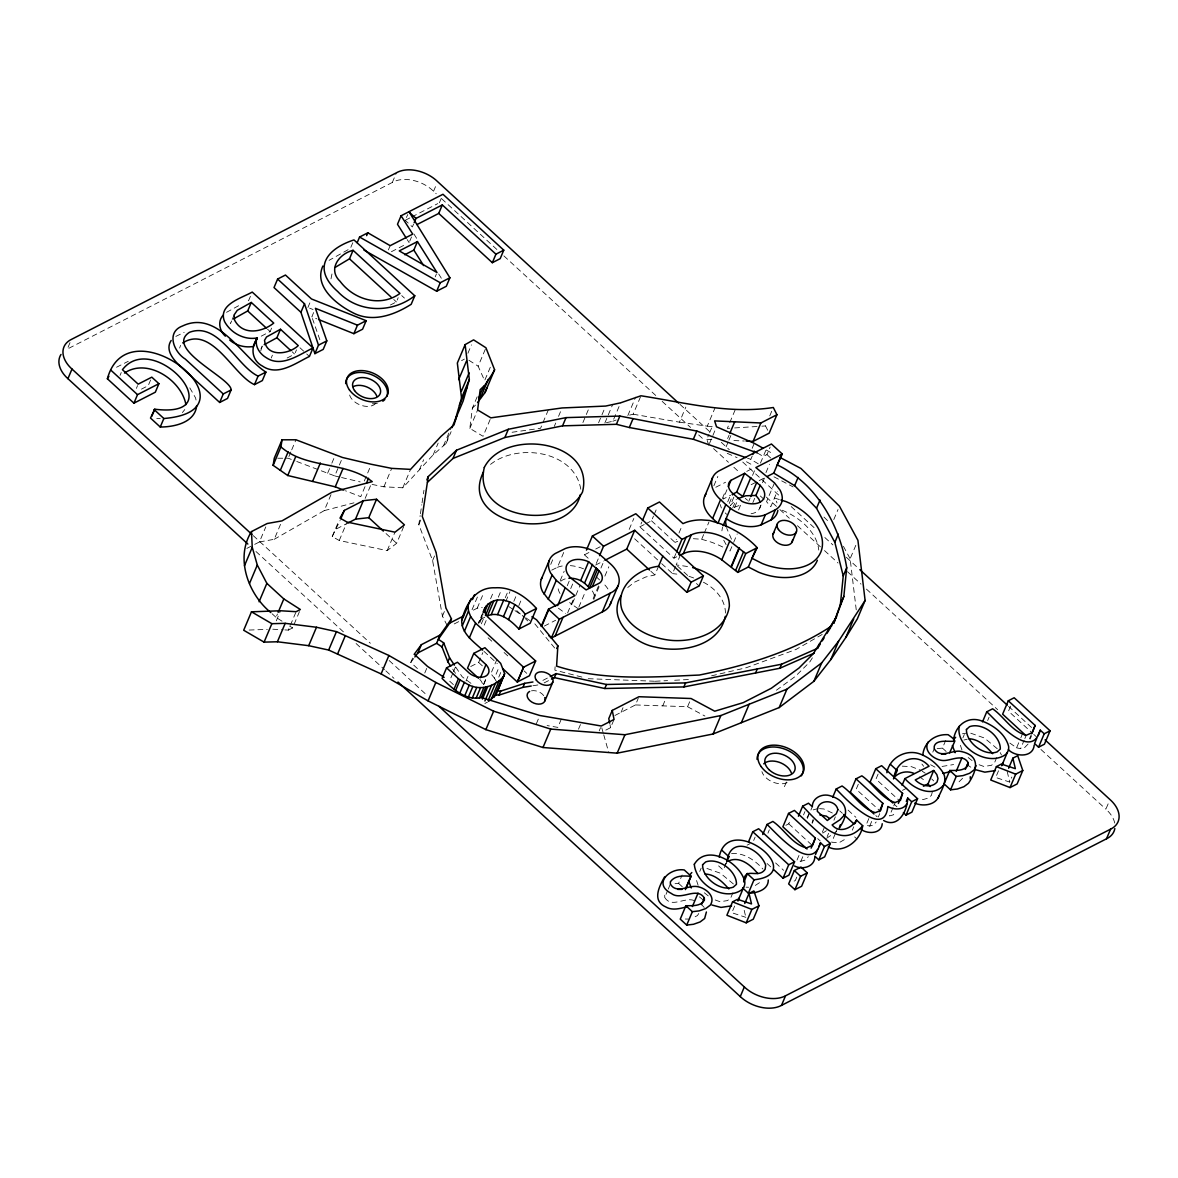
<?xml version="1.0" encoding="UTF-8"?>
<svg xmlns="http://www.w3.org/2000/svg" width="1178" height="1178" viewBox="0 0 1178 1178"><rect width="100%" height="100%" fill="white"/><g stroke="black" fill="none" stroke-linecap="round" stroke-linejoin="round"><path stroke-width="0.75" stroke-dasharray="5 3.75" d="M330.989 278.862L332.682 270.41M555.103 666.763L554.882 670.135L582.977 677.35M260.78 350.853L262.134 345.979M490.136 419.53L483.054 436.287L469.845 428.38L472.393 408.089L477.355 396.353M447.198 625.562L442.427 616.138L432.606 560.566L418.808 524.622L420.163 515.566M420.428 513.755L421.783 504.714M422.063 502.903L423.152 495.658M423.417 493.847L423.962 490.225M721.893 530.836L722.512 527.17M812.054 823.083L812.835 819.785M932.313 791.91L931.43 795.371L928.176 798.08L923.493 799.464L918.796 798.92M807.048 817.738L809.536 812.378M372.057 484.423L383.91 486.808L402.788 487.795L433.195 454.841L446.182 443.37L448.995 434.52M179.616 348.07L180.587 345.345M70.017 342.636L67.308 349.071L392.333 182.443A29.2 19.084 22.9 0 1 433.548 191.263L436.243 193.752M120.068 375.37L121.26 372.542M136.383 388.401L137.576 385.574M150.607 380.008L148.207 385.677L139.122 390.33M234.127 314.909L230.535 323.42L231.654 320.961M250.428 296.326L248.632 300.581L245.554 302.157M261.236 336.157L270.145 331.578L271.941 327.322M271.22 358.009L272.412 355.167M307.914 307.487L310.904 300.405M295.28 352.723L296.473 349.881M313.628 312.568L311.831 316.823L316.882 318.84M352.782 242.742L350.381 248.425L329.089 260.338M392.333 182.443L396.412 172.813M288.89 456.549L291.01 451.527M291.717 449.849L295.972 439.792M254.698 544.369L259.425 541.954L265.801 526.875M388.372 249.927L390.168 245.672M406.395 217.488L407.794 214.543M259.425 541.954L274.238 539.288L280.6 524.21M413.581 224.085L412.388 226.927L405.203 220.315M409.723 241.21L411.52 236.955M433.548 191.263L436.258 184.843M390.419 304.999L396.397 301.936L398.193 297.681M439.379 202.793L441.176 198.537M327.617 473.217L331.165 464.839M331.872 463.16L335.406 454.782M296.753 461.481L334.773 475.927L342.562 457.506M282.043 621.204L276.035 617.36L277.448 614.018M276.315 620.821L280.555 610.764M274.238 539.288L324.23 510.634L332.019 492.198M435.227 276.83L436.42 273.988M284.87 629.906L288.33 630.112L296.12 611.691M288.33 630.112L292.571 627.948L299.639 611.191M403.73 526.551L396.647 543.308L387.194 550.612L339.249 540.496L332.211 536.55L338.587 521.471M332.211 536.55L340.103 520.47M364.282 481.036L370.658 465.958M339.249 540.496L347.024 522.06M365.018 486.617L360.762 496.674L345.463 490.77M365.165 498.397L370.834 484.983M383.91 486.808L391.7 468.373M402.788 487.795L410.562 469.374M467.916 353.267L471.45 344.889M419.383 469.801L423.638 459.744M387.194 550.612L394.969 532.176M433.195 454.841L438.157 443.105M443.473 445.755L450.556 429.013M490.298 367.256L484.629 380.656L478.15 366.196L485.94 347.775M446.182 443.37L451.13 431.649M418.808 524.622L422.284 516.391M469.845 428.38L477.62 409.959M432.606 560.566L436.081 552.349M417.424 668.559L410.783 662.448L414.258 654.217M442.427 616.138L445.902 607.922M424.772 673.021L426.848 668.088M548.344 409.87L540.555 428.291L510.015 432.547M477.414 597.025L471.45 611.132L477.223 608.172L482.258 607.392M477.223 608.172L482.524 595.641M554.308 426.392L555.721 423.035M558.549 416.335L560.669 411.313M452.823 673.227L449.525 681.061L453.471 684.683M453.486 671.651L456.799 663.818M482.553 613.355L478.401 623.206L482.568 614.401M479.726 622.897L483.186 614.695M479.799 620.968L483.142 615.505M490.593 598.777L493.906 590.944M481.331 623.854L484.099 617.287M484.217 625.12L486.293 620.202M498.323 597.187L500.974 590.914M466.017 680.987L468.005 676.29M505.274 597.717L508.734 589.501M470.714 666.527L478.666 662.463L482.818 652.612M505.789 601.502L509.941 591.65M582.904 422.563L588.573 409.164M513.829 601.34L515.905 596.421M483.598 684.212L485.675 679.294M483.702 684.668L486.47 678.116M518.821 605.654L521.589 599.101M491.565 672.034L497.116 658.914M598.571 422.828L604.947 407.735M496.704 682.033L494.421 678.13L499.281 666.645M604.859 422.99L612.648 404.555M498.795 677.1L500.871 672.182M550.744 564.409L552.732 559.697M606.449 422.637L612.825 421.268L620.615 402.832M551.716 570.137L557.43 567.325L564.041 551.657M627.845 415.554L635.634 397.119M560.213 580.621L564.188 571.212M629.612 415.098L633.16 414.214L640.95 395.779M567.251 585.746L569.902 579.473M588.161 558.225L584.45 554.809L585.775 551.687M570.712 588.617L574.025 580.783M567.619 612.913L573.568 598.807M578.177 608.717L571.993 604.461L579.929 585.657M596.259 563.496L598.91 557.223M578.84 607.156L585.466 591.489M600.957 568.046L603.607 561.773M536.358 723.719L539.141 717.137M593.152 598.586L599.779 582.919M599.101 586.747L593.815 599.278A14.21 9.291 22.9 0 0 592.033 590.664M604.874 576.13L608.835 566.736M629.185 529.423L633.823 518.453M633.16 414.214L679.456 422.18L685.817 407.102M676.761 556.752L673.949 558.181L639.816 526.816L641.789 522.119M561.302 719.169L557.827 727.386L547.093 725.56M645.662 523.812L651.522 520.809L653.495 516.111M654.158 514.55L657.471 506.717M578.501 729.167L580.592 724.234M679.456 422.18L707.286 426.156L715.075 407.735M708.758 445.225L706.829 439.32L708.95 434.299M709.657 432.62L712.499 425.921M709.465 443.561L715.826 428.468M627.727 587.513L634.22 582.3L645.824 576.97L654.894 574.952L658.561 566.265M651.522 520.809L675.038 542.425L676.363 539.288M678.999 533.03L682.312 525.197M599.19 730.934L600.574 727.651M735.116 409.973L727.327 428.409L732.79 428.056M673.949 558.181L675.922 553.483M727.636 438.555L729.064 435.197M661.697 563.644L672.52 573.598L675.583 566.353M680.457 554.794L676.187 564.91L687.51 566.5M726.075 446.86L728.21 441.838M728.917 440.16L731.037 435.124M605.786 730.124L610.587 727.665L614.062 719.449M713.868 485.792L717.844 476.383M621.071 712.322L623.854 705.74M693.371 538.699L701.661 539.274L703.649 534.576M704.311 533.001L708.935 522.031M722.379 498.427L725.677 490.593M614.931 715.473L635.457 704.945L638.24 698.377M726.988 489.724L723.027 499.133L730.61 495.246M727.709 501.857L730.345 495.585M752.153 448.347L754.273 443.326M729.211 503.521L733.187 494.127M588.249 678.705L655.204 681.252L656.337 678.557M733.85 497.175L730.286 505.598L736.412 499.207M758.279 463.823L750.828 459.346L752.227 456.048M767.703 430.264L765.523 425.935L766.937 422.578M769.764 415.878L773.313 407.5M732.745 507.895L735.808 500.65M734.674 507.306L736.81 502.24M752.536 475.397L755.849 467.563M738.562 509.912L741.404 503.168M760.473 463.072L766.436 448.936M757.292 452.912L763.241 456.49L766.952 454.59L770.147 447.036M748.766 501.268L750.091 498.132M662.743 705.887L666.218 697.656M731.832 546.695L729.992 551.039L728.755 549.64M733.658 542.351L737.222 533.928M752.845 502.682L754.686 498.338M765.965 472.614L769.499 464.235M762.49 482.73L765.803 474.896M759.633 508.41L761.062 505.038M774.491 482.877L766.539 501.681L770.795 506.731L777.318 491.3M635.457 704.945L687.584 706.726L691.044 698.51M694.284 900.596C684.698 896.605 671.548 908.65 664.731 897.43L667.558 890.73M668.265 889.066L670.385 884.03M675.053 883.706L678.602 883.367L682.15 874.989M833.788 519.572L838.029 509.529M699.747 871.455L701.175 868.098M856.244 609.851L850.133 558.74L855.802 545.34M726.325 863.18L723.159 870.056L716.371 863.827M753.684 840.474L755.098 837.131M732.922 892.703L730.802 897.724L727.592 900.581L720.023 901.73L714.104 899.565M784.43 786.668L786.536 781.691M734.674 906.029L731.847 912.729L745.865 917.338M767.923 833.185L769.337 829.827M785.814 825.322L788.745 823.82L790.865 818.798M803.529 814.926L804.942 811.583M807.357 818.445L810.184 811.745M810.891 810.066L812.305 806.724M812.378 823.054L813.792 819.711M798.964 855.449L796.843 860.485L800.849 861.309L805.001 860.117L808.299 856.7M800.849 861.309L802.969 856.273M796.755 877.154L795.341 880.496L792.661 881.866M822.347 832.228L825.174 825.528M833.936 820.197L835.349 816.84M827.177 836.66L828.59 833.302M835.217 833.847L831.683 842.226L839.163 842.668L846.894 838.162M835.924 832.169L837.337 828.826M858.306 784.224L856.185 789.245L880.555 811.436M852.327 830.151L853.741 826.794M878.096 774.079L875.976 779.1L899.933 801.114M868.863 818.533L866.036 825.233L869.717 826.072L873.443 825.027L876.182 821.994M869.717 826.072L871.838 821.037M878.317 816.958L879.73 813.615M893.042 807.548L889.493 815.927L893.233 814.881L896.002 811.716M893.749 805.87L895.162 802.527M932.814 752.124L934.228 748.781M937.128 748.634L942.459 748.104L946.7 738.061M962.897 737.87L964.311 734.512M987.665 720.538L989.078 717.181M1010.621 706.137L1008.486 711.173L1032.443 733.187M996.765 757.439L994.644 762.46L991.434 765.332L983.866 766.48L977.946 764.316M998.532 770.765L995.69 777.465L1009.708 782.074L1011.828 777.053M1009.84 743.068L1016.585 747.824L1020.119 739.445M1020.825 737.781L1022.254 734.424M1016.585 747.824L1020.59 748.648L1024.138 740.27M1024.845 738.606L1026.259 735.249M1029.454 738.842L1030.868 735.484M1030.176 739.018L1031.589 735.676M1114.712 823.054A29.759 19.452 22.9 0 0 1105.877 809.168L1108.601 802.748M260.942 348.806L262.267 346.582M812.393 657.839L809.831 661.918L795.489 676.275L773.681 692.222M698.745 913.524L697.464 915.542L692.031 918.384M962.588 778.275L958.936 781.942M1028.055 744.04L1024.742 747.47L1020.59 748.648M410.783 662.448L413.831 658.355M724.941 864.637L726.679 862.429M182.384 412.58L184.784 409.561M472.393 408.089L475.529 405.085M759.486 882.69L753.817 886.401M834.289 833.199L836.277 831.462M490.534 464.382C517.937 442.53 575.1 450.938 580.901 489.96M822.833 833.096L826.396 830.696M826.47 838.338L831.683 834.907M116.548 367.241L128.255 361.293M175.861 336.407L184.18 332.314M226.529 312.317L239.399 305.308M822.17 634.471L795.989 649.476L746.381 667.69L711.571 675.819M461.57 360.674L464.382 359.084M405.409 220.212L410.253 217.724M411.873 216.899L437.774 203.617M391.405 251.709L404.29 245.098M287.152 357.994L294.677 354.136L292.144 351.795M246.835 548.403L253.123 545.178M336.569 528.848L346.037 523.989M715.812 487.25L725.574 482.244M746.749 471.391L753.257 468.049M584.45 554.809L589.265 552.335M595.7 549.036L600.53 546.577M639.816 526.816L644.204 524.563M454.222 623.942L458.89 621.542M481.758 618.789L484.732 617.272M751.137 484.718L757.601 481.404M759.221 480.58L765.685 477.252M595.597 565.057L603.386 561.067M544.324 626.078L555.648 620.276M484.88 703.457L487.486 702.117M542.911 680.383L548.771 677.365M544.133 682.901L548.536 680.648M747.117 845.156L750.047 843.654M902.466 790.35L907.296 787.876M612.825 421.268L616.168 420.001M734.292 507.32L742.037 504.464M813.159 809.875L818.077 808.55M324.23 510.634L353.96 502.829M963.928 740.049L967.212 739.195M942.061 766.451L953.606 764.551M962.47 733.791L966.49 733.099M532.898 685.758L537.875 684.948M734.601 427.938L760.06 426.289M761.886 426.171L765.523 425.935M655.204 681.252L667.573 680.619M674.655 680.251L688.806 679.529M249.147 630.053L267.318 629.391M902.26 766.156L911.419 766.657L920.74 770.279M672.52 573.598L676.835 574.113M731.567 853.623C743.922 852.474 755.01 860.264 762.917 869.025M277.743 458.227L288.183 458.227L295.045 460.834M685.301 919.031L688.467 919.076M156.748 418.499L160.252 418.558M746.042 887.167L748.604 887.24M706.829 439.32L713.544 439.63M733.909 440.543L744.363 441.014M272.781 629.199L283.147 629.803M819.52 808.653L823.834 808.962L832.434 813.056M707.286 426.156L714.575 426.981M970.746 733.202L984.396 738.002L997.251 748.722M706.903 868.451L720.538 873.266L733.408 883.971M334.773 475.927L339.868 477.134M341.561 477.532L360.188 481.92M701.661 539.274L710.702 541.954A67.661 44.204 22.9 0 1 723.793 547.549M779.35 499.546L774.461 498.029L775.846 500.356A28.743 18.774 22.9 0 1 776.979 502.918M747.456 458.168L750.828 459.346M688.968 576.292L695.432 578.589M934.979 767.143L930.591 764.728M309.623 308.165L313.039 309.519M727.238 453.324L737.075 457.624M773.961 476.81L793.147 486.897M687.584 706.726L704.93 716.047M766.26 450.011L773.755 454.178M746.484 461.747L753.979 465.928M703.399 582.212C715.017 588.19 725.295 599.396 725.471 613.061M468.888 360.262L478.15 366.196M289.567 626.019L292.571 627.948M922.256 771.266L925.29 773.224M508.808 606.596L513.402 609.644M514.933 610.646L524.122 616.742M525.653 617.758L531.764 621.807M966.652 764.419L971.202 767.467M558.416 608.201L565.528 613.429M919.62 776.803L923.405 779.615M470.964 683.343L462.188 676.79L455.385 666.571M968.183 757.542L974.883 762.814M704.326 892.791L708.346 895.957M745.232 498.338L747.588 500.297M569.622 602.518L571.993 604.461M699.408 896.841L702.81 899.683M875.799 815.603L877.183 816.752M766.952 454.59L773.004 460.142M680 404.393L712.101 433.887M721.275 442.324L729.315 449.716M742.744 462.056L779.085 495.452M791.189 506.584L814.072 527.611M824.836 537.507L832.905 544.928M846.364 557.282L858.512 568.459M1008.574 706.358L1031.545 727.474M1033.783 734.409L1036.449 736.854M441.662 198.729L498.471 250.943M503.889 255.906L656.75 396.397M662.169 401.374L690.573 427.481M698.687 434.947L704.105 439.909M713.573 448.612L728.446 462.291M733.865 467.268L739.269 472.245M766.333 497.101L778.511 508.292M779.851 509.544L789.334 518.246M797.447 525.697L823.142 549.316M824.497 550.568L838.029 562.996M847.497 571.698L861.03 584.141M866.434 589.103L997.663 709.701M1040.954 749.488L1105.877 809.168M760.34 495.982L764.066 499.398M942.459 748.104L948.113 753.302M401.727 295.604L404.422 298.078M393.717 299.462L396.397 301.936M677.541 566.147L688.335 576.071M696.434 583.508L699.128 585.996M634.633 538.773L660.343 562.407M650.86 571.256L654.894 574.952M894.264 804.309L896.944 806.768M848.086 810.125L855.891 817.296M839.737 810.847L842.358 813.262M854.595 836.881L857.054 839.148M299.963 347.76L305.367 352.723M306.722 353.974L309.431 356.448M267.509 329.148L270.145 331.578M817.679 838.618L820.271 840.989M788.745 823.82L812.702 845.833M775.61 862.944L783.591 870.292M767.069 863.503L771.075 867.185M386.031 533.546L396.647 543.308M488.104 637.813L493.435 642.717M504.096 652.509L508.101 656.175M524.077 670.871L526.743 673.33M483.996 651.375L497.307 663.612M478.666 662.463L483.54 666.939M678.602 883.367L684.271 888.565M253.255 535.637L370.363 643.262M389.196 660.563L426.878 695.197M255.965 551.51L345.257 633.558M356.08 643.512L384.484 669.619M385.839 670.856L393.953 678.322M272.118 613.767L276.035 617.36M516.73 610.587L524.077 617.478M525.314 618.627L527.759 620.939M596.981 577.441L599.602 579.929M823.952 517.068L829.091 522.09M725.25 512.931L726.62 514.3M931.724 778.923L933.668 780.911M702.132 905.205L704.223 907.443M534.827 623.839L555.044 648.474M491.756 674.788L494.421 678.13M921.932 764.08L923.685 766.333M189.805 387.871L195.592 397.958L196.52 402.361M452.705 669.148L455.621 673.521M407.176 239.576L409.119 242.624M413.964 234.039L417.778 240.194M438.702 273.988L441.559 278.597M843.419 546.327L850.133 558.74M731.479 539.185L726.782 528.392M723.734 540.201L726.178 544.796M1000.196 752.58L1001.477 755.024M961.97 750.047L960.217 744.717M698.127 885.311L696.375 879.966M312.435 318.531L320.21 340.81M601.767 727.768L603.254 733.069M603.754 734.836L608.731 752.521M1007.219 771.561L1009.708 782.074M744.201 910.329L745.438 915.586M609.983 724.647L610.587 727.665M664.731 895.177L664.731 897.43M375.576 403.539A14.696 9.601 22.9 0 1 359.879 404.849A14.696 9.601 22.9 0 1 349.262 392.878M377.313 403.347A21.881 14.298 22.9 0 1 368.729 403.465M787.125 782.648A15.888 10.381 22.9 0 1 761.901 771.634M557.43 567.325A30.113 19.673 22.9 0 1 563.467 565.793M570.314 565.631A30.113 19.673 22.9 0 1 583.537 568.812M675.038 542.425A49.932 32.631 22.9 0 1 677.718 541.32M782.177 510.236A50.713 33.146 22.9 0 1 818.739 550.052M531.499 690.809A9.439 6.17 22.9 0 1 543.868 695.815M604.874 585.01A29.421 19.231 22.9 0 1 608.893 590.605M760.428 505.406A18.156 11.868 22.9 0 1 751.078 513.755M721.422 507.983A14.21 9.291 22.9 0 1 720.494 504.626M479.755 679.382A12.56 8.202 22.9 0 1 482.45 683.755M560.021 593.476A18.156 11.868 22.9 0 1 558.092 586.762M560.816 581.24A18.156 11.868 22.9 0 1 567.443 578.398"/><path stroke-width="1.5" d="M482.656 650.138C474.027 641.892 461.423 633.779 461.702 620.32C465.958 603.946 475.853 586.909 495.231 587.807C511.502 586.688 526.095 596.79 536.446 608.466L525.152 614.253C516.715 601.531 494.348 592.578 484.644 608.437L485.483 614.003L487.692 616.919L535.651 661.005L529.408 675.774L517.304 681.988L502.638 668.515M531.941 616.757L536.535 619.805L557.871 645.809L556.59 666.115C602.532 680.987 651.787 677.129 699.349 675.038C745.586 665.644 791.837 652.244 831.565 626.033L833.347 621.837M768.262 879.966C768.527 890.023 756.409 893.174 748.354 893.218L742.685 888.021M196.682 405.6C195.106 422.578 174.418 426.981 160.252 427.025L150.504 418.057L154.76 409.208C234.864 419.132 153.685 328.75 122.453 369.701L138.179 384.146L151.8 377.166L158.912 383.689L155.319 392.2L133.924 403.171L107.389 378.771C128.358 301.494 263.681 410.297 163.845 418.514L154.097 409.546M833.774 623.118L840.37 604.609L843.242 575.954L846.717 567.722C839.84 525.653 817.017 483.702 777.23 464.898L782.295 454.001L771.428 444.003L720.494 470.125A29.421 19.231 22.9 0 0 720.583 499.649L712.631 518.453L717.873 523.4L725.825 504.596L720.583 499.649M833.862 623.162L843.846 596.392L846.717 567.722M757.292 452.912L696.816 431.06L619.864 416.07L566.029 417.616L508.336 429.278L456.49 450.232L428.247 476.575L422.284 516.391L436.081 552.349L445.902 607.922L451.469 618.906L449.701 623.103L438.304 639.271L443.694 642.879L449.554 657.81L454.413 665.114M883.633 820.521C898.343 828.752 907.502 810.523 907.723 798.066L911.713 801.732L917.574 798.728L881.645 765.7L875.769 768.704L870.115 782.104L892.909 803.072M343.755 490.122L335.259 486.838L287.741 475.514L273.134 465.339L274.268 458.242L282.057 439.806L295.972 439.792L342.562 457.506L371.364 464.294L391.7 468.373L410.562 469.374L440.984 436.405L453.957 424.949L456.784 416.084M273.134 465.339L280.924 446.904L282.057 439.806M873.973 813.983L850.325 792.249L855.979 778.849L882.837 803.352L880.702 810.405L875.372 812.658C861.471 808.712 853.579 793.898 842.064 785.991L836.203 788.995L832.655 797.373M875.769 768.704L902.598 793.368L900.537 800.201L895.162 802.527C881.247 798.566 873.369 783.753 861.854 775.846L855.979 778.849M882.234 823.731C881.6 833.965 867.641 834.318 861.089 829.386M893.808 778.599C895.692 760.06 916.057 751.373 929.059 766.215L904.91 778.599L902.083 785.299M807.033 849.014L782.884 826.823L788.538 813.424L794.414 810.42L830.343 843.448L824.482 846.452L820.492 842.785C811.701 874.945 775.36 831.845 767.011 824.467L762.755 834.51M1034.196 745.056C1033.194 757.881 1015.407 757.012 1008.353 749.65M1025.434 735.131L1002.625 714.177L1008.294 700.777L1014.155 697.759L1050.084 730.787L1044.223 733.806L1040.233 730.139C1031.457 762.299 995.101 719.198 986.752 711.806L982.511 721.864M580.356 494.554C569.43 544.413 456.578 526.507 483.451 471.966M725.295 616.315C719.213 646.428 680.81 653.407 655.145 647.031C632.91 643.026 606.729 618.803 621.174 595.45M788.538 813.424L815.367 838.088L812.584 845.303L806.503 847.895C792.323 844.479 784.415 829.341 772.871 821.449L767.011 824.467M1008.294 700.777L1035.123 725.427L1032.326 732.642L1026.259 735.249C1012.064 731.818 1004.157 716.695 992.627 708.803L986.752 711.806M727.032 861.516C730.036 834.775 759.56 847.895 765.685 865.182L765.14 869.276C758.205 879.627 744.437 865.653 743.686 881.954M488.708 701.263L496.041 694.843L504.64 673.713L500.665 663.361L484.894 647.694L473.777 653.392L467.533 668.162L478.533 678.263M455.385 419.353L461.54 397.943L469.33 379.522L465.133 344.624L473.585 339.868L485.94 347.775L494.598 369.774C489.606 379.611 481.272 387.724 478.695 399.047M469.33 379.522L463.175 400.918L451.837 427.776M257.364 338.248C250.31 347.436 251.709 360.512 262.429 366.049C277.905 376.68 295.457 363.163 309.431 356.448L313.024 347.952L252.225 292.07C241.77 298.078 217.636 304.439 224.542 321.52C230.667 332.873 244.126 340.324 257.04 337.953C254.227 345.36 259.322 353.577 266.022 357.538C281.498 368.169 299.05 354.652 313.024 347.952M840.356 824.747L839.31 827.884C849.839 813.026 847.365 800.642 829.489 795.562C821.832 793.471 812.246 798.036 812.305 806.724L808.476 803.205L802.645 806.194L798.404 816.251M914.776 803.101C923.081 806.842 936.083 805.163 939.175 795.4M938.041 798.301C941.193 789.937 948.835 780.116 942.209 771.354C937.128 764.051 929.987 758.146 921.77 754.686C907.472 748.104 889.699 757.042 886.872 772.709M959.26 726.252C955.196 746.999 987.62 767.187 1005.335 754.715A20.88 13.65 22.9 0 0 1008.633 746.337C1005.305 733.57 992.863 724.794 980.921 720.671C967.197 716.062 955.402 725.619 953.591 739.651L955.667 737.266M685.39 889.596L691.059 876.196L684.271 869.968C669.796 867.582 652.391 883.706 671.313 893.454C681.429 901.244 696.537 886.121 704.326 897.916L704.4 900.125C700.851 906.574 692.031 905.602 685.905 905.735L680.251 919.135L686.715 925.083L693.518 924.274L700.085 921.962L704.635 918.531L706.402 911.993M928.441 741.654C922.345 751.108 934.979 760.59 943.769 760.546C951.706 760.487 962.897 753.478 968.169 762.652L968.257 764.875C964.694 771.31 955.873 770.338 949.762 770.486L944.093 783.885L950.558 789.834L957.361 789.01L963.928 786.698L968.478 783.282C978.83 767.761 979.33 754.45 959.275 751.152C951.044 750.739 939.75 758.499 934.228 748.781L934.228 746.513C936.996 734.984 967.182 748.059 948.113 734.704C935.479 733.865 924.156 741.772 922.772 755.069M477.546 402.523L485.027 392.554L486.808 388.195M247.851 544.045L67.926 378.683L71.991 369.053A30.054 19.628 22.9 0 1 71.372 339.426L396.412 172.813A29.2 19.084 22.9 0 1 437.612 181.633L678.646 403.141M133.924 403.171L137.517 394.659L158.912 383.689M151.771 416.29L154.76 409.208M160.252 427.025L163.845 418.514M233.686 318.826L247.689 310.948L251.282 302.437L273.738 323.081C262.002 332.461 242.447 335.774 234.496 319.901L234.127 314.909L237.279 310.315L251.282 302.437M171.178 340.457C164.419 350.529 174.624 361.131 181.736 367.61L219.668 402.464L223.26 393.953L231.109 389.933C231.742 378.388 163.948 348.894 189.452 332.314C218.666 321.299 236.837 366.284 258.085 376.106L265.919 372.086C242.344 357.317 217.665 309.313 182.561 325.982C165.803 332.122 173.829 351.986 185.329 359.099L223.26 393.953M277.61 279.053L274.018 287.565L300.92 312.288L314.894 353.65L323.214 349.395L326.807 340.884L315.424 308.312L357.464 325.172L366.167 320.696L311.507 298.976L285.459 275.034L277.61 279.053L304.513 303.791L318.487 345.154L314.894 353.65M231.109 389.933L227.516 398.444L219.668 402.464M229.71 340.059C236.189 345.581 245.083 347.893 253.447 346.45L257.04 337.953M182.708 342.901C211.819 324.568 233.686 375.767 254.492 384.617L258.085 376.106M264.196 344.698L276.889 337.777L280.482 329.266L298.27 345.625C288.477 354.666 266.405 357.376 264.535 340.309L266.522 336.982L280.482 329.266M265.919 372.086L262.326 380.597L254.492 384.617M300.92 312.288L304.513 303.791M335.215 267.362L349.483 258.821L353.076 250.31L399.99 293.425C380.42 307.782 353.798 299.683 340.089 281.306C327.381 269.306 339.176 253.653 353.076 250.31M357.17 242.727L359.57 237.043L367.845 232.802L390.168 245.672L412.712 234.127L401.08 215.765L442.972 194.282L503.772 250.163L500.179 258.659L492.345 262.694L438.731 213.424L417.041 224.542M366.638 235.644L367.845 232.802M280.924 446.904C306.309 469.197 345.861 460.922 372.248 481.64L332.019 492.198L282.013 520.867L267.215 523.518L251.474 531.587C234.908 557.93 248.205 594.272 270.822 612.56M280.32 470.331L288.109 451.91M244.464 565.764L252.254 547.328L251.474 531.587M287.741 475.514L295.531 457.079M401.08 215.765L397.487 224.276L406.204 238.044M318.561 319.518L353.871 333.668L357.464 325.172M249.515 583.478L257.29 565.042L252.254 547.328M366.167 320.696L362.588 329.207L353.871 333.668M414.185 222.671L415.981 218.416L442.324 204.913L495.938 254.183L503.772 250.163M257.29 565.042L266.861 583.346L283.824 598.925L300.361 609.512L296.12 611.691L280.555 610.764L251.474 611.809L243.684 630.245L264.078 642.128L277.404 641.774L308.695 645.691L328.662 650.05L381.112 673.904L428.07 700.895L485.851 729.624L542.984 747.515L617.169 753.169L713.088 733.982L779.159 707.58L813.865 681.311L830.814 659.577L845.922 637.342L857.334 618.892L865.108 600.471L857.923 540.319L839.443 506.172L800.937 468.461L780.145 457.535M259.072 601.767L266.861 583.346M312.582 481.434L320.357 462.998M404.746 254.742L413.846 250.089L417.439 241.578L437.023 272.574L399.254 250.899L417.439 241.578M438.731 213.424L442.324 204.913M264.078 642.128L271.868 623.692L285.194 623.339L316.484 627.256L336.452 631.629L388.902 655.483L435.845 682.474L493.641 711.188L550.759 729.094L624.944 734.733L720.877 715.547L786.948 689.159L821.655 662.89L838.603 641.156L865.108 600.471M278.155 612.339L283.824 598.925M414.774 295.781C391.803 313.584 358.289 313.23 337.821 291.629C312.126 269.055 325.511 249.235 353.974 239.914L414.774 295.781L411.181 304.292C393.967 315.233 372.16 322.993 352.678 312.626C336.569 304.41 313.539 286.416 322.875 266.007M335.259 486.838L343.034 468.417M277.404 641.774L285.194 623.339M363.884 250.03L436.655 291.231L440.248 282.735L449.908 277.772L409.002 211.716M340.81 518.791L344.359 510.413L363.295 500.694L376.548 499.251L404.437 524.873L394.969 532.176L347.024 522.06L340 518.114L344.359 510.413M449.908 277.772L446.315 286.283L436.655 291.231M366.432 483.26L368.552 478.239M347.628 523.179L355.52 519.13L363.295 500.694M308.695 645.691L316.484 627.256M355.52 519.13L368.758 517.672L376.548 499.251M328.662 650.05L336.452 631.629M492.345 262.694L495.938 254.183M465.133 344.624L457.344 363.045L461.54 397.943M337.526 654.084L345.316 635.664M458.625 379.655L466.414 361.219M461.349 391.317L469.124 372.881M426.863 479.873L428.247 476.575M459.435 405.261L467.224 386.826M427.467 482.288L453.015 458.448L456.49 450.232M480.477 397.884L488.266 379.449M485.027 392.554L494.598 369.774M381.112 673.904L388.902 655.483M453.015 458.448L504.861 437.509L508.336 429.278M414.862 656.985L417.91 652.892L421.385 644.66L440.071 635.075L451.469 618.906M417.91 652.892L436.596 643.306L440.071 635.075M450.762 666.218L447.846 661.845L441.986 646.913L443.694 642.879M428.07 700.895L435.845 682.474M461.702 620.32L471.067 598.689M472.481 599.558L474.469 594.846M462.277 625.857L468.505 611.087L467.946 605.551M447.846 661.845L449.554 657.81M473.777 653.392L485.984 664.613A12.56 8.202 22.9 0 1 488.546 673.183L487.397 674.891A12.56 8.202 22.9 0 1 469.33 673.153L457.462 662.257L446.565 667.838L442.089 678.425C452.219 688.6 465.825 701.146 481.493 697.567L539.833 715.502L601.266 726.001L614.062 719.449L612.251 710.408L638.932 696.728L691.044 698.51L714.722 711.203L743.303 702.618L771.325 688.261L798.964 668.059L813.306 653.702L836.645 616.58M464.382 631.334L470.626 616.565L468.505 611.087M469.33 637.902L475.573 623.133L470.626 616.565M483.245 611.721L484.644 608.437M483.26 612.751L486.043 606.199M504.861 437.509L562.554 425.847L566.029 417.616M484.541 612.221L488.001 604.019M453.957 689.321L458.419 678.749L446.565 667.838M485.424 615.623L490.961 602.503M455.577 690.514L460.053 679.942L458.419 678.749M493.715 601.089L487.486 615.858C499.619 610.631 511.178 620.821 518.909 629.023L530.203 623.236L536.446 608.466M491.241 614.607L497.469 599.838M459.862 693.003L464.338 682.415M497.572 614.533L503.816 599.764M464.736 695.8L469.197 685.228L460.053 679.942M468.373 697.067L472.849 686.479C484.084 690.043 496.66 684.845 503.978 676.039M503.448 616.639L509.691 601.87M480.447 677.748L485.984 664.613M472.275 698.053L476.751 687.466M508.587 619.525L514.83 604.756M476.133 698.171L480.609 687.584M479.402 698.068L483.863 687.481M481.493 697.567L485.954 686.98M482.435 699.099L487.736 686.553M484.909 700.984L491.535 685.316M488.148 700.557L495.423 683.314M518.909 629.023L525.152 614.253M541.232 579.473L549.169 560.669M491.182 699.555L499.119 680.751M493.98 697.214L501.916 678.41M504.64 673.713L497.734 690.809L500.679 691.103L524.652 683.328L532.957 681.988M496.041 694.843L498.971 695.138L500.679 691.103M485.851 729.624L493.641 711.188M544.059 594.124L552.011 575.32M562.554 425.847L616.389 424.301L619.864 416.07M555.766 606.007L548.315 599.175L556.266 580.371L550.612 573.009A28.743 18.774 22.9 0 1 555.383 553.439L565.366 548.521A30.113 19.673 22.9 0 1 599.263 554.116L610.16 563.599A29.421 19.231 22.9 0 1 610.248 593.123L602.311 611.927L551.378 638.034L548.963 635.811M517.304 681.988L523.533 667.219L535.651 661.005M517.422 681.915L523.665 667.146M541.158 626.475L548.447 609.232L574.893 595.67L556.266 580.371M541.762 626.166L548.374 610.499M616.389 424.301L629.302 427.511L632.777 419.28M498.971 695.138L522.944 687.363L524.652 683.328M557.665 605.58L564.939 588.352M586.438 550.111L592.387 536.005L635.811 513.755L703.399 575.88L699.128 585.996L686.862 592.284L658.561 566.265C638.137 568.621 615.078 586.6 621.793 609.262C629.715 629.612 652.406 638.874 672.829 640.493C695.712 641.922 725.928 632.012 729.359 606.022C729.403 585.849 710.467 572.272 692.635 567.605M551.378 638.034L559.314 619.23L610.248 593.123M555.088 636.135L563.025 617.331M568.812 578.251A18.156 11.868 22.9 0 1 580.68 580.563L588.617 561.759L599.072 570.8A14.21 9.291 22.9 0 1 599.779 582.919L586.129 589.913L570.564 577.912L567.973 574.673A18.156 11.868 22.9 0 1 570.108 561.435A18.156 11.868 22.9 0 1 588.617 561.759M556.738 648.489L557.871 645.809M597.555 569.121L589.618 587.925L584.553 583.169L592.505 564.365M599.573 555.663L603.534 546.253L634.692 530.291L691.133 582.168L703.399 575.88M588.249 586.556L596.186 567.752M592.446 586.467L599.072 570.8M551.481 679.146L554.411 677.644L556.119 673.61L606.493 684.477L685.581 682.901L781.588 664.215L817.517 648.356L820.33 643.895M544.869 700.925L552.806 682.121M542.984 747.515L550.759 729.094M604.947 560.272L626.74 549.095L634.692 530.291M642.452 520.543L647.753 508.012L659.459 502.005L682.975 523.621A49.932 32.631 22.9 0 1 701.308 519.896L709.598 520.47L718.639 523.15A67.661 44.204 22.9 0 1 735.882 530.998L739.902 533.428A67.661 44.204 22.9 0 1 757.218 547.711L752.006 558.298L762.195 563.482A50.713 33.146 22.9 0 0 821.022 551.554A50.713 33.146 22.9 0 0 785.859 501.548L780.97 500.046M610.233 604.402L618.17 585.599M629.302 427.511L693.341 439.276L696.816 431.06M554.411 677.644L604.785 688.512L606.493 684.477M658.561 566.265L662.831 556.149M676.584 551.922L681.885 539.377L691.28 534.841A31.88 20.836 22.9 0 1 729.742 541.041L745.733 553.601L737.796 572.405L721.805 559.844A31.88 20.836 22.9 0 0 683.343 553.645L679.456 555.442M612.251 710.408L608.776 718.624L609.689 723.145M729.771 433.533L734.719 421.798M678.822 554.47L686.111 537.227M704.635 496.453L712.572 477.65M683.343 553.645L691.28 534.841M728.313 486.588L730.964 480.329L744.614 473.32L760.178 485.336L762.77 488.575A18.156 11.868 22.9 0 1 760.649 501.813A18.156 11.868 22.9 0 1 742.125 501.475L731.671 492.448A14.21 9.291 22.9 0 1 730.964 480.329M617.169 753.169L624.944 734.733M686.862 592.284L691.133 582.168M746.101 441.087L753.081 441.411L760.87 422.976L776.935 414.73L773.313 407.5C728.755 414.406 684.712 402.552 640.95 395.779L620.615 402.832L605.654 406.071L562.083 407.956L490.843 417.851L477.62 409.959L480.182 389.653L484.349 385.648M732.127 494.465L736.677 492.124L744.614 473.32M752.919 454.413L754.303 451.115M723.115 525.727L730.448 508.366M776.935 414.73L769.16 433.165L753.081 441.411M750.813 477.576L742.876 496.38L736.677 492.124M721.805 559.844L729.742 541.041M750.754 496.571L756.718 482.465M760.046 502.078A18.156 11.868 22.9 0 0 758.499 498.692L755.908 495.452L760.178 485.336M731.14 566.515L739.077 547.711M731.494 566.795L739.431 547.991M767.29 476.427L773.755 473.114L781.706 454.31M604.785 688.512L683.873 686.936L685.581 682.901M735.676 570.388L743.612 551.584M726.473 526.831L725.56 522.134L726.178 518.482L727.209 519.233A30.113 19.673 22.9 0 0 761.106 524.843L765.376 514.727L775.36 509.809A28.743 18.774 22.9 0 0 780.13 490.239L774.491 482.877L755.849 467.563L782.295 454.001M737.796 572.405L748.339 567.001L756.276 548.197M761.106 524.843L771.089 519.925L775.36 509.809M773.077 534.017L777.347 523.901M843.242 575.954L834.834 542.336L816.531 508.248L794.635 485.66L798.11 477.429M792.205 541.762L796.475 531.646M713.088 733.982L720.877 715.547M816.531 508.248L820.006 500.017M664.583 876.918C659.282 886.371 651.714 900.684 665.658 906.869C672.226 910.83 679.897 908.606 686.774 906.81M755.554 672.991L757.263 668.957M741.36 722.688L749.149 704.253M685.787 888.094L691.059 876.196M683.873 686.936L779.88 668.25L781.588 664.215M834.834 542.336L838.309 534.12M692.399 906.53L698.053 893.13M686.715 925.083L692.369 911.684L699.172 910.874L705.755 908.562L710.305 905.131C716.577 895.751 703.988 886.681 695.432 886.401C687.201 886.003 675.907 893.749 670.385 884.03L670.385 881.777C674.773 875.342 683.814 875.622 690.75 876.358M779.159 707.58L786.948 689.159M719.198 857.128C728.019 810.493 810.302 873.605 754.008 879.804L747.22 873.575M701.499 904.616L704.326 897.916M726.693 861.678L729.167 856.48M817.517 648.356L819.284 644.175M840.37 604.609L843.846 596.392M813.865 681.311L821.655 662.89M748.531 841.814L752.771 831.756L758.647 828.752L794.576 861.781L788.921 875.18L783.046 878.184L773.725 869.629M830.814 659.577L838.603 641.156M749.031 893.41L751.52 903.924L737.516 899.315L732.554 901.862L726.885 915.262L746.189 922.83L753.287 919.193L758.941 905.794L753.861 890.936L749.031 893.41L744.776 903.467M845.922 637.342L853.711 618.906M744.732 880.099L747.559 873.399M743.554 887.579L737.884 900.979A20.88 13.65 22.9 0 0 738.989 898.181M748.354 893.218L754.008 879.804M746.189 922.83L751.859 909.416L758.941 905.794M783.046 878.184L788.715 864.785L794.576 861.781M1114.83 828.561A29.759 19.452 22.9 0 1 1106.51 838.795L781.47 1005.408A29.951 19.57 22.9 0 1 740.27 996.588L744.334 986.958L438.982 706.329M794.325 870.527L788.656 883.927L794.929 889.685L801.614 886.268L807.269 872.869L800.996 867.096L794.325 870.527L800.598 876.285L807.269 872.869M811.127 848.131L815.367 838.088M794.929 889.685L800.598 876.285M815.529 854.506L817.65 849.485M819.078 846.128L820.492 842.785M794.473 865.977C802.395 870.189 815.235 866.831 814.823 856.185L818.813 859.852L824.482 846.452M830.343 843.448L824.688 856.848L818.813 859.852M855.154 823.451L856.568 820.094L862.723 825.734C860.632 840.945 842.992 854.345 828.222 846.967M781.47 1005.408L785.549 995.778L1110.574 829.15A29.759 19.452 22.9 0 0 1109.956 799.523L1045.063 739.902M879.303 811.73L882.837 803.352M893.469 778.776L897.356 770.221M898.358 803.411L902.598 793.368M906.309 801.423L907.723 798.066M903.379 812.687L906.044 815.132L911.713 801.732M917.574 798.728L911.919 812.128L906.044 815.132M923.419 786.241L928.043 783.871L933.698 770.471L936.834 774.594L937.968 778.511L937.099 781.971C931.135 788.907 920.843 785.623 915.247 779.924L933.698 770.471M949.645 752.83L954.902 740.947M956.241 771.281L961.911 757.881M950.558 789.834L956.227 776.42L963.015 775.61L969.597 773.298L974.147 769.867L976.002 765.641M965.342 769.352L968.169 762.652M1012.874 758.161L1015.362 768.674L1001.359 764.066L996.397 766.613L990.727 780.013L1010.047 787.567L1017.129 783.944L1022.784 770.53L1017.718 755.687L1012.874 758.161L1008.633 768.218M1007.396 752.315L1001.742 765.729A20.88 13.65 22.9 0 0 1002.831 762.932M1031.575 733.806L1035.123 725.427M1010.047 787.567L1015.701 774.167L1022.784 770.53M1036.699 738.503L1034.579 743.539L1038.554 747.205L1044.43 744.201L1050.084 730.787M1038.112 735.16L1040.233 730.139M1038.554 747.205L1044.223 733.806M1106.51 838.795L1110.574 829.15M107.389 378.771L108.891 376.327M822.2 640.92L824.07 637.946M826.882 633.469L830.637 627.521M223.025 315.321C217.4 321.432 219.535 331.018 225.366 336.172M906.824 803.794C903.143 810.449 893.646 809.86 887.829 806.503C884.531 840.93 842.52 795.798 836.203 788.995M421.385 644.66L414.258 654.217L427.555 666.439L444.121 677.379M844.965 814.484L839.958 819.785L832.124 824.924C839.237 833.891 851.694 828.296 856.568 820.094M943.711 784.901C933.109 798.051 913.907 789.142 904.91 778.599M689.748 874.901L691.825 872.515M862.723 825.734C841.681 851.076 817.429 821.419 802.645 806.194M895.648 776.022C900.61 771.678 907.929 770.795 913.937 773.372M124.47 373.058C147.412 357.464 181.486 380.229 185.933 404.643M318.487 345.154L326.807 340.884M449.701 623.103L463.705 615.917M745.733 553.601L757.218 547.711M550.244 676.614L556.119 673.61M779.88 668.25L814.189 653.113M995.425 770.589L984.852 772.164L975.782 769.779M731.582 905.853L721.01 907.413L711.939 905.028M737.973 498.633L745.718 495.776L755.908 495.452M729.167 860.72C740.329 856.097 751.166 865.521 757.807 873.59M942.827 773.431L950.617 771.561M522.944 687.363L531.249 686.023M819.873 814.97L826.352 816.133L829.489 818.415M941.575 754.126L945.816 754.17M677.733 889.39L681.974 889.419M760.87 422.976L714.619 420.899L716.533 426.804L754.273 443.326L763.27 448.332M968.861 738.768C978.741 739.033 986.516 746.734 992.671 753.684M705.018 874.032C714.899 874.282 722.659 881.983 728.829 888.948M469.197 685.228L472.849 686.479M693.341 439.276L745.762 457.579M996.397 766.613L1015.701 774.167M732.554 901.862L751.859 909.416M748.339 567.001L758.514 572.169A50.713 33.146 22.9 0 0 817.355 560.242M359.57 237.043L440.248 282.735M251.474 611.809L271.868 623.692M773.755 473.114L794.635 485.66M436.596 643.306L441.986 646.913M580.68 580.563L584.553 583.169M725.825 504.596L731.479 509.117A30.113 19.673 22.9 0 0 765.376 514.727M859.866 569.696L1007.219 705.107M408.795 211.804L415.981 218.416M949.762 770.486L956.227 776.42M647.753 508.012L681.885 539.377M349.483 258.821L391.037 297.003M890.406 764.331L897.003 770.397M626.74 549.095L649.52 570.034M592.387 536.005L603.534 546.253M843.669 814.469L854.183 824.129M247.689 310.948L266.184 327.94M276.889 337.777L290.863 350.632M548.447 609.232L559.314 619.23M752.771 831.756L788.715 864.785M368.758 517.672L383.365 531.101M475.573 623.133L523.533 667.219M722.026 850.413L728.814 856.656M110.982 370.275L137.517 394.659M685.905 905.735L692.369 911.684M71.991 369.053L251.901 534.385M398.017 682.047L740.27 996.588M548.315 599.175L542.675 591.812A28.743 18.774 22.9 0 1 542.204 577.338M928.043 783.871L930.119 786.624M413.846 250.089L423.638 265.58M955.137 752.713L952.354 745.586M691.295 887.962L688.512 880.85M970.245 776.744L970.333 779.041M384.853 399.489A21.881 14.298 22.9 0 1 382.806 401.197M345.684 383.63A21.881 14.298 22.9 0 1 369.008 373.779A21.881 14.298 22.9 0 1 386.87 396.309M353.223 386.62A14.696 9.601 22.9 0 1 376.813 396.176M757.056 759.383A24.223 15.829 22.9 0 1 784.872 749.164A24.223 15.829 22.9 0 1 801.32 775.86M67.926 378.683A30.054 19.628 22.9 0 1 61.006 354.46M785.549 995.778A29.951 19.57 22.9 0 1 744.334 986.958M763.727 763.83A15.888 10.381 22.9 0 1 779.041 762.225A15.888 10.381 22.9 0 1 791.439 773.21M611.014 601.87A29.421 19.231 22.9 0 1 602.311 611.927M712.631 518.453A29.421 19.231 22.9 0 1 705.916 494.142M777.848 510.398A28.743 18.774 22.9 0 1 771.089 519.925M792.514 539.995A10.322 6.744 22.9 0 1 780.234 544.192A10.322 6.744 22.9 0 1 774.02 532.515M544.796 697.567A9.439 6.17 22.9 0 1 533.928 703.148A9.439 6.17 22.9 0 1 529.658 691.427M694.313 864.284C695.845 883.927 723.704 901.965 741.492 889.979A20.88 13.65 22.9 0 0 744.79 881.586C740.196 862.561 706.991 843.05 694.313 864.284M837.882 809.713L836.277 813.777L827.309 820.492L817.326 811.333C816.796 798.978 835.703 798.758 837.882 809.713M484.32 467.416C471.553 519.086 562.289 531.734 582.521 491.948C595.288 440.277 504.552 427.629 484.32 467.416M702.589 864.74C702.294 877.728 720.126 891.834 733.246 887.181L736.456 884.325C736.854 871.293 718.86 857.304 705.74 861.898L702.589 864.74M966.431 729.491C966.137 742.464 983.969 756.585 997.089 751.932L1000.313 749.061C1000.696 736.044 982.702 722.04 969.582 726.649L966.431 729.491M349.424 389.889A21.881 14.298 22.9 0 0 385.633 397.634A21.881 14.298 22.9 0 0 367.05 371.217A21.881 14.298 22.9 0 0 349.424 389.889M761.106 766.539A24.223 15.829 22.9 0 0 801.187 775.124A24.223 15.829 22.9 0 0 780.616 745.865A24.223 15.829 22.9 0 0 761.106 766.539M354.534 390.551A14.696 9.601 22.9 0 0 378.86 395.749A14.696 9.601 22.9 0 0 366.373 378.005A14.696 9.601 22.9 0 0 354.534 390.551M768.954 769.602A15.888 10.381 22.9 0 0 794.532 770.972A15.888 10.381 22.9 0 0 776.435 753.243A15.888 10.381 22.9 0 0 768.954 769.602M536.329 680.148A9.439 6.17 22.9 0 0 551.952 683.49A9.439 6.17 22.9 0 0 543.927 672.093A9.439 6.17 22.9 0 0 536.329 680.148M778.437 529.496A10.322 6.744 22.9 0 0 795.533 533.148A10.322 6.744 22.9 0 0 786.757 520.676A10.322 6.744 22.9 0 0 778.437 529.496"/></g></svg>
